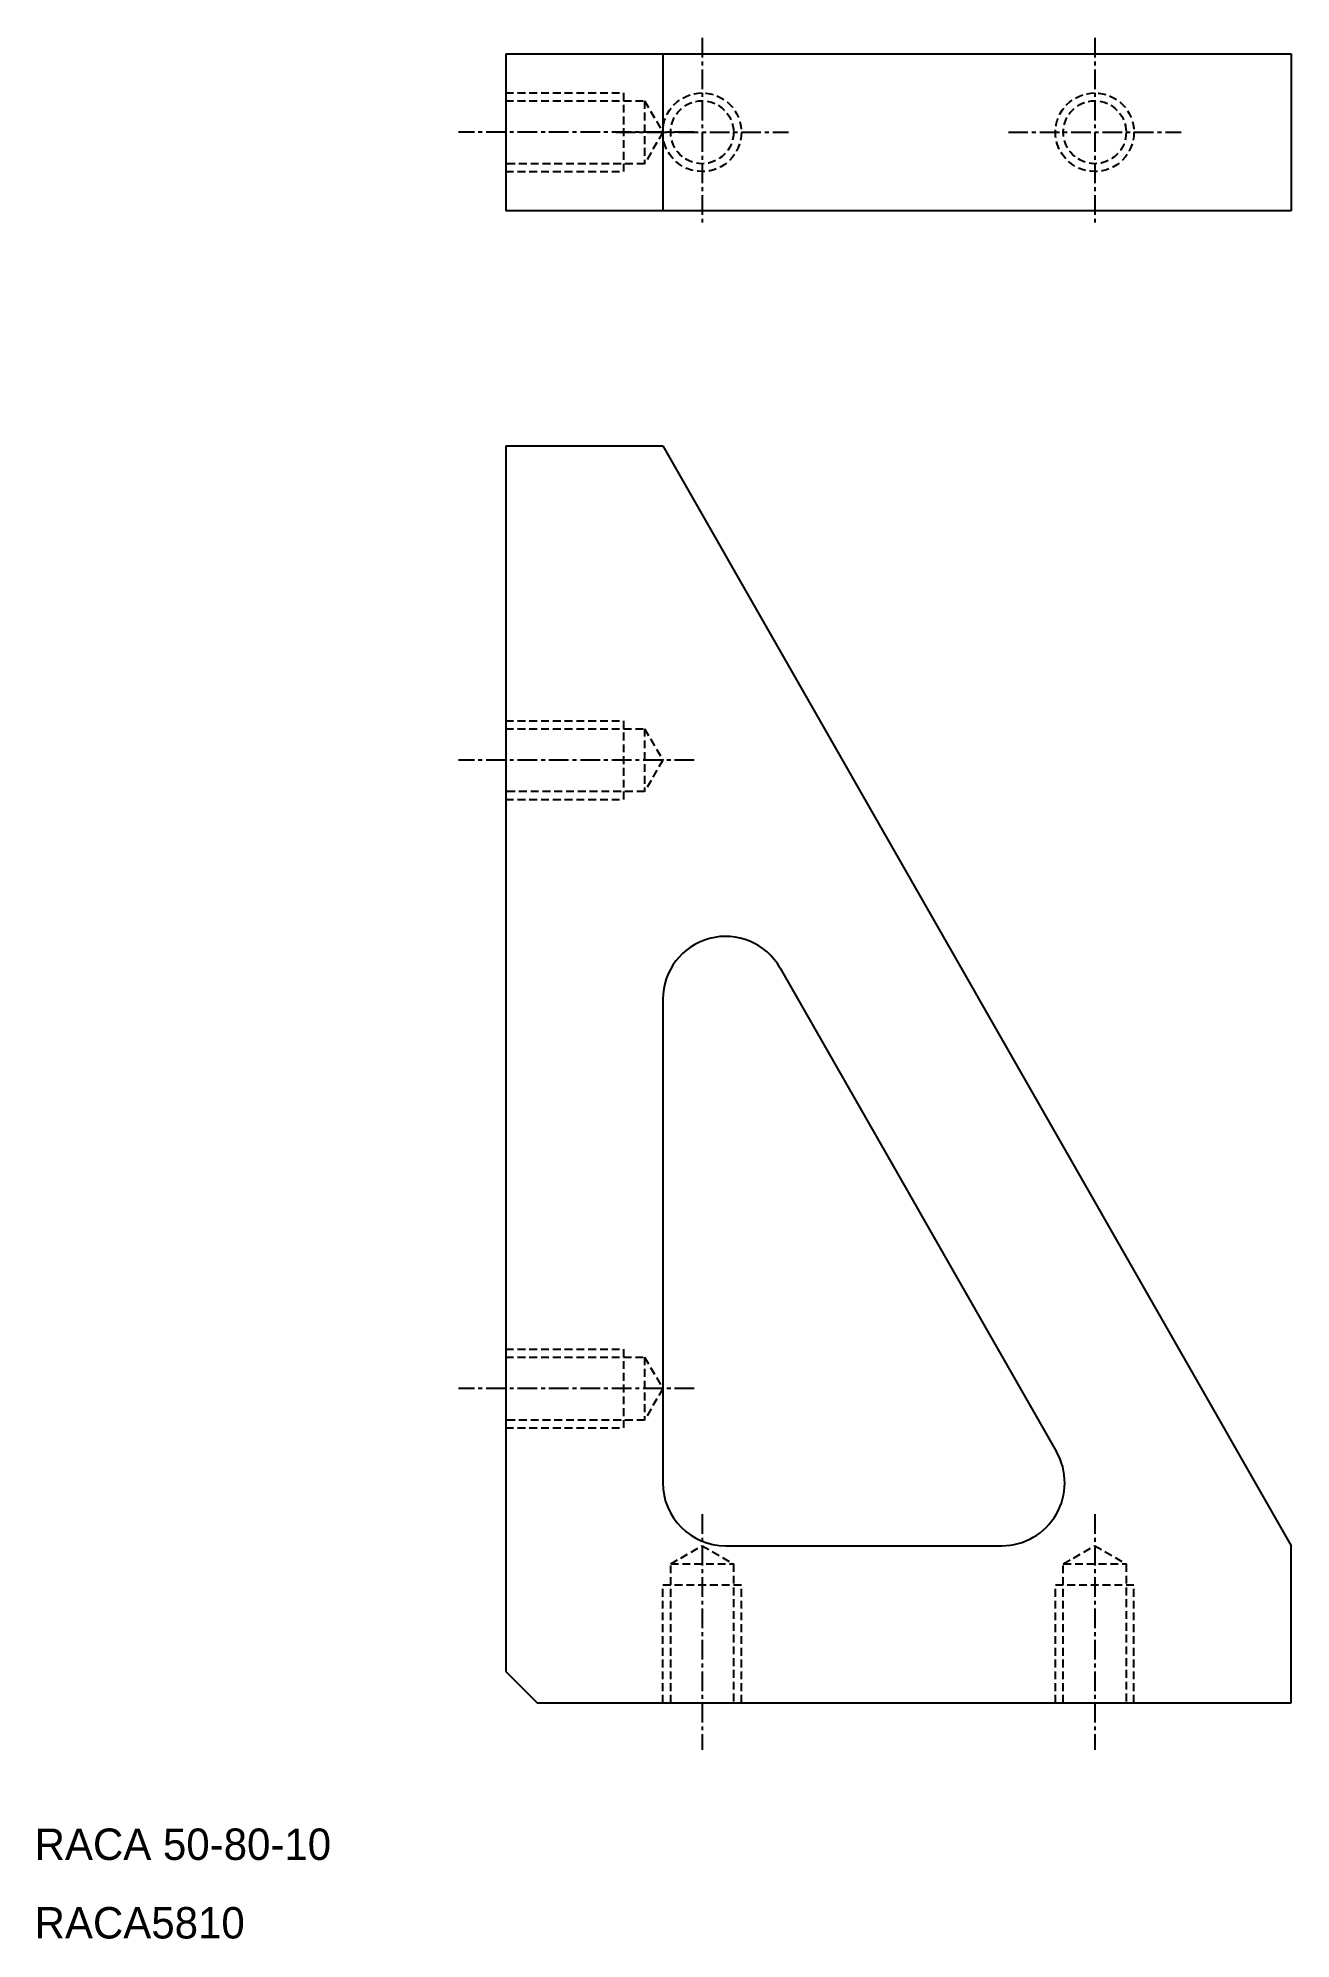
# Model space of a CAD drawing. Extents: x 8480 to 8560, y 313 to 434.
import ezdxf

# ---------------------------------------------------------------- set-up
doc = ezdxf.new("R2010")
doc.units = 0
doc.linetypes.add('CENTER', pattern=[2, 1.25, -0.25, 0.25, -0.25])
doc.linetypes.add('DASHED', pattern=[0.75, 0.5, -0.25])
doc.layers.get('0').update_dxf_attribs({"linetype": 'CONTINUOUS'})
doc.layers.add('CENTER', color=1, linetype='CENTER')

msp = doc.modelspace()

# ---------------------------------------------------------------- linework, layer by layer
at = {"color": 7, "linetype": 'CONTINUOUS'}
for p, q in [((8510.08, 432.98), (8560.08, 432.98)), ((8510.08, 432.98), (8510.08, 422.98)), ((8520.08, 432.98), (8520.08, 422.98)), ((8560.08, 432.98), (8560.08, 422.98)), ((8560.08, 422.98), (8510.08, 422.98)), ((8510.08, 408.02), (8520.08, 408.02)), ((8510.08, 408.02), (8510.08, 330.02)), ((8520.08, 408.02), (8560.08, 338.02)), ((8527.55, 374.78), (8545.14, 344)), ((8520.08, 372.8), (8520.08, 342.02)), ((8524.08, 338.02), (8541.67, 338.02)), ((8560.08, 328.02), (8560.08, 338.02)), ((8510.08, 330.02), (8512.08, 328.02)), ((8512.08, 328.02), (8560.08, 328.02))]:
    msp.add_line(p, q, dxfattribs=at)
at = {"color": 3, "linetype": 'DASHED'}
for p, q in [((8510.08, 430.48), (8517.58, 430.48)), ((8510.08, 429.98), (8518.92, 429.98)), ((8517.58, 430.48), (8517.58, 425.48)), ((8518.92, 429.98), (8520.08, 427.98)), ((8518.92, 429.98), (8518.92, 425.98)), ((8520.08, 427.98), (8518.92, 425.98)), ((8518.92, 425.98), (8510.08, 425.98)), ((8510.08, 425.48), (8517.58, 425.48)), ((8510.08, 390.52), (8517.58, 390.52)), ((8510.08, 390.02), (8518.92, 390.02)), ((8517.58, 390.52), (8517.58, 385.52)), ((8518.92, 390.02), (8520.08, 388.02)), ((8518.92, 390.02), (8518.92, 386.02)), ((8520.08, 388.02), (8518.92, 386.02)), ((8518.92, 386.02), (8510.08, 386.02)), ((8510.08, 385.52), (8517.58, 385.52)), ((8510.08, 350.52), (8517.58, 350.52)), ((8510.08, 350.02), (8518.92, 350.02)), ((8517.58, 350.52), (8517.58, 345.52)), ((8518.92, 350.02), (8520.08, 348.02)), ((8518.92, 350.02), (8518.92, 346.02)), ((8520.08, 348.02), (8518.92, 346.02)), ((8518.92, 346.02), (8510.08, 346.02)), ((8510.08, 345.52), (8517.58, 345.52)), ((8520.58, 336.86), (8522.58, 338.02)), ((8522.58, 338.02), (8524.58, 336.86)), ((8545.58, 336.86), (8547.58, 338.02)), ((8547.58, 338.02), (8549.58, 336.86)), ((8520.58, 328.02), (8520.58, 336.86)), ((8520.58, 336.86), (8524.58, 336.86)), ((8524.58, 336.86), (8524.58, 328.02)), ((8545.58, 328.02), (8545.58, 336.86)), ((8545.58, 336.86), (8549.58, 336.86)), ((8549.58, 336.86), (8549.58, 328.02)), ((8520.08, 328.02), (8520.08, 335.52)), ((8520.08, 335.52), (8525.08, 335.52)), ((8525.08, 328.02), (8525.08, 335.52)), ((8545.08, 328.02), (8545.08, 335.52)), ((8545.08, 335.52), (8550.08, 335.52)), ((8550.08, 328.02), (8550.08, 335.52))]:
    msp.add_line(p, q, dxfattribs=at)
for centre, radius in [((8522.58, 427.98), 2.5), ((8522.58, 427.98), 2), ((8547.58, 427.98), 2.5), ((8547.58, 427.98), 2)]:
    msp.add_circle(centre, radius, dxfattribs=at)
at = {"color": 7, "linetype": 'CONTINUOUS'}
for centre, start, end in [((8524.08, 372.8), 29.7449, 180), ((8541.67, 342.02), 270, 29.7449), ((8524.08, 342.02), 180, 270)]:
    msp.add_arc(centre, 4, start, end, dxfattribs=at)
at = {"layer": 'CENTER', "color": 1, "linetype": 'CENTER'}
for p, q in [((8522.58, 433.98), (8522.58, 421.98)), ((8547.58, 433.98), (8547.58, 421.98)), ((8522.08, 427.98), (8507.08, 427.98)), ((8517.08, 427.98), (8528.08, 427.98)), ((8542.08, 427.98), (8553.08, 427.98)), ((8522.08, 388.02), (8507.08, 388.02)), ((8522.08, 348.02), (8507.08, 348.02)), ((8522.58, 340.02), (8522.58, 325.02)), ((8547.58, 340.02), (8547.58, 325.02))]:
    msp.add_line(p, q, dxfattribs=at)

# ---------------------------------------------------------------- texts
at = {"color": 7, "linetype": 'CONTINUOUS'}
for s, p in [('RACA 50-80-10', (8480.08, 318.02)), ('RACA5810', (8480.08, 313.02))]:
    msp.add_text(s, height=2, dxfattribs=at).set_placement(p)

doc.saveas('drawing.dxf')
